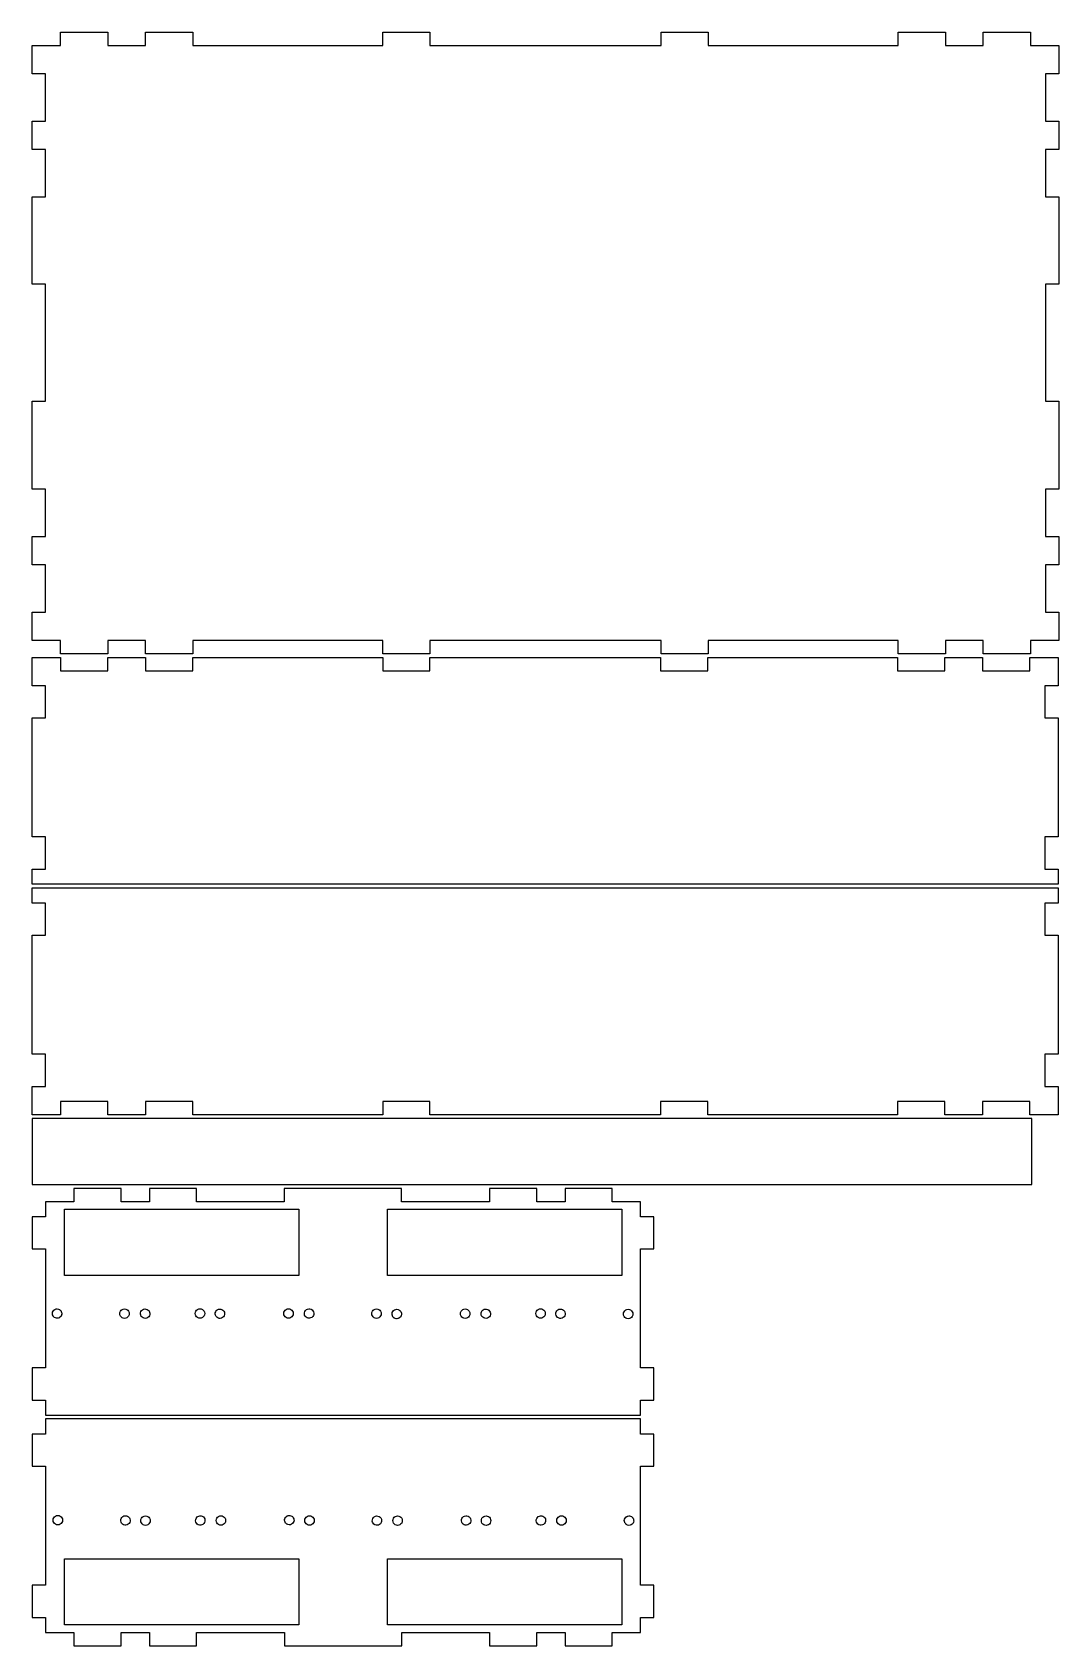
# Model space of a CAD drawing. Header units: metres. Extents: x 50 to 594, y 2499 to 3353.
import ezdxf

# ---------------------------------------------------------------- set-up
doc = ezdxf.new("R2010")
doc.units = ezdxf.units.M

msp = doc.modelspace()

# ---------------------------------------------------------------- linework, layer by layer
at = {"layer": 'Group#1'}
for p, q in [((61.01, 2674.89, -0.3), (61.13, 2675.53, -0.31)), ((61.04, 2674.57, -0.3), (61.01, 2674.89, -0.3)), ((61.07, 2674.24, -0.3), (61.04, 2674.57, -0.3)), ((61.17, 2673.98, -0.3), (61.04, 2674.57, -0.3)), ((61.17, 2673.98, -0.3), (61.07, 2674.24, -0.3)), ((61.13, 2675.53, -0.31), (61.4, 2676.12, -0.31)), ((61.18, 2673.93, -0.3), (61.17, 2673.98, -0.3)), ((61.21, 2673.88, -0.3), (61.18, 2673.93, -0.3)), ((61.3, 2673.63, -0.29), (61.21, 2673.88, -0.3)), ((61.43, 2673.44, -0.29), (61.21, 2673.88, -0.3)), ((61.43, 2673.44, -0.29), (61.3, 2673.63, -0.29)), ((61.4, 2676.12, -0.31), (61.82, 2676.62, -0.31)), ((61.48, 2673.35, -0.29), (61.43, 2673.44, -0.29)), ((61.56, 2673.27, -0.29), (61.48, 2673.35, -0.29)), ((61.67, 2673.1, -0.29), (61.56, 2673.27, -0.29)), ((61.81, 2672.99, -0.29), (61.67, 2673.1, -0.29)), ((61.82, 2676.62, -0.31), (62.35, 2677, -0.31)), ((62.06, 2672.77, -0.29), (61.91, 2672.87, -0.29)), ((62.17, 2672.68, -0.29), (62.06, 2672.77, -0.29)), ((62.69, 2672.44, -0.28), (62.17, 2672.68, -0.29)), ((62.35, 2677, -0.31), (62.96, 2677.22, -0.31)), ((62.96, 2677.22, -0.31), (63.61, 2677.28, -0.31)), ((63.61, 2677.28, -0.31), (64.25, 2677.17, -0.31)), ((64.66, 2672.58, -0.28), (64.05, 2672.36, -0.28)), ((64.25, 2677.17, -0.31), (64.65, 2676.98, -0.3)), ((64.66, 2672.58, -0.28), (64.36, 2672.42, -0.28)), ((64.65, 2676.98, -0.3), (65.02, 2676.74, -0.3)), ((64.65, 2676.98, -0.3), (64.84, 2676.9, -0.3)), ((65.19, 2672.96, -0.28), (64.66, 2672.58, -0.28)), ((64.84, 2676.9, -0.3), (65.02, 2676.74, -0.3)), ((65.19, 2672.96, -0.28), (64.94, 2672.72, -0.28)), ((65.02, 2676.74, -0.3), (65.14, 2676.67, -0.3)), ((65.61, 2673.46, -0.28), (65.19, 2672.96, -0.28)), ((65.22, 2676.58, -0.3), (65.34, 2676.48, -0.3)), ((65.34, 2676.48, -0.3), (65.44, 2676.34, -0.3)), ((65.61, 2673.46, -0.28), (65.43, 2673.16, -0.28)), ((65.44, 2676.34, -0.3), (65.57, 2676.19, -0.3)), ((65.88, 2674.05, -0.28), (65.61, 2673.46, -0.28)), ((65.66, 2676.03, -0.29), (65.71, 2675.95, -0.29)), ((65.71, 2675.95, -0.29), (65.75, 2675.84, -0.29)), ((65.75, 2675.84, -0.29), (65.94, 2675.28, -0.29)), ((65.75, 2675.84, -0.29), (65.87, 2675.61, -0.29)), ((65.88, 2674.05, -0.28), (65.78, 2673.7, -0.28)), ((66, 2674.69, -0.29), (65.88, 2674.05, -0.28)), ((65.94, 2675.28, -0.29), (66, 2674.69, -0.29)), ((65.94, 2675.28, -0.29), (66.01, 2674.97, -0.29)), ((66, 2674.69, -0.29), (65.98, 2674.32, -0.28)), ((96.73, 2674.73, -0.29), (96.81, 2675.37, -0.29)), ((96.81, 2674.08, -0.29), (96.73, 2674.73, -0.29)), ((96.81, 2675.37, -0.29), (97.06, 2675.98, -0.3)), ((97.06, 2673.48, -0.28), (96.81, 2674.08, -0.29)), ((97.06, 2675.98, -0.3), (97.46, 2676.49, -0.3)), ((97.46, 2672.96, -0.28), (97.06, 2673.48, -0.28)), ((97.46, 2676.49, -0.3), (97.98, 2676.89, -0.3)), ((97.98, 2672.56, -0.27), (97.46, 2672.96, -0.28)), ((97.98, 2676.89, -0.3), (98.58, 2677.14, -0.3)), ((98.58, 2672.31, -0.27), (97.98, 2672.56, -0.27)), ((98.58, 2677.14, -0.3), (99.23, 2677.23, -0.3)), ((99.23, 2677.23, -0.3), (99.88, 2677.14, -0.3)), ((99.88, 2677.14, -0.3), (100.48, 2676.89, -0.29)), ((100.48, 2672.56, -0.27), (99.88, 2672.31, -0.27)), ((100.48, 2676.89, -0.29), (101, 2676.49, -0.29)), ((101, 2672.96, -0.27), (100.48, 2672.56, -0.27)), ((101, 2676.49, -0.29), (101.39, 2675.98, -0.28)), ((101.39, 2673.48, -0.27), (101, 2672.96, -0.27)), ((101.39, 2675.98, -0.28), (101.64, 2675.37, -0.28)), ((101.64, 2674.08, -0.27), (101.39, 2673.48, -0.27)), ((101.64, 2675.37, -0.28), (101.73, 2674.73, -0.28)), ((101.73, 2674.73, -0.28), (101.64, 2674.08, -0.27)), ((107.65, 2674.52, -0.29), (107.68, 2675.17, -0.29)), ((107.78, 2673.89, -0.29), (107.65, 2674.52, -0.29)), ((107.68, 2675.17, -0.29), (107.88, 2675.79, -0.3)), ((108.08, 2673.31, -0.28), (107.78, 2673.89, -0.29)), ((107.88, 2675.79, -0.3), (108.23, 2676.34, -0.3)), ((108.52, 2672.83, -0.28), (108.08, 2673.31, -0.28)), ((108.23, 2676.34, -0.3), (108.71, 2676.77, -0.3)), ((109.06, 2672.47, -0.27), (108.52, 2672.83, -0.28)), ((108.71, 2676.77, -0.3), (109.29, 2677.07, -0.3)), ((109.29, 2677.07, -0.3), (109.93, 2677.21, -0.3)), ((109.93, 2677.21, -0.3), (110.58, 2677.18, -0.3)), ((110.58, 2677.18, -0.3), (111.19, 2676.98, -0.29)), ((111.55, 2672.68, -0.27), (110.97, 2672.38, -0.27)), ((111.19, 2676.98, -0.29), (111.74, 2676.62, -0.29)), ((112.03, 2673.11, -0.27), (111.55, 2672.68, -0.27)), ((111.74, 2676.62, -0.29), (112.18, 2676.14, -0.29)), ((112.38, 2673.66, -0.27), (112.03, 2673.11, -0.27)), ((112.18, 2676.14, -0.29), (112.47, 2675.56, -0.28)), ((112.58, 2674.28, -0.27), (112.38, 2673.66, -0.27)), ((112.47, 2675.56, -0.28), (112.61, 2674.93, -0.28)), ((112.61, 2674.93, -0.28), (112.58, 2674.28, -0.27)), ((136.66, 2674.81, -0.3), (136.74, 2675.45, -0.3)), ((136.74, 2674.16, -0.3), (136.66, 2674.81, -0.3)), ((136.74, 2675.45, -0.3), (136.99, 2676.06, -0.31)), ((136.99, 2673.56, -0.29), (136.74, 2674.16, -0.3)), ((136.99, 2676.06, -0.31), (137.39, 2676.57, -0.31)), ((137.39, 2673.04, -0.29), (136.99, 2673.56, -0.29)), ((137.39, 2676.57, -0.31), (137.91, 2676.97, -0.31)), ((137.91, 2672.64, -0.28), (137.39, 2673.04, -0.29)), ((137.91, 2676.97, -0.31), (138.51, 2677.22, -0.31)), ((138.51, 2672.39, -0.28), (137.91, 2672.64, -0.28)), ((138.51, 2677.22, -0.31), (139.16, 2677.31, -0.31)), ((139.16, 2677.31, -0.31), (139.81, 2677.22, -0.3)), ((139.81, 2677.22, -0.3), (140.41, 2676.97, -0.3)), ((140.41, 2672.64, -0.28), (139.81, 2672.39, -0.28)), ((140.41, 2676.97, -0.3), (140.93, 2676.57, -0.3)), ((140.93, 2673.04, -0.28), (140.41, 2672.64, -0.28)), ((140.93, 2676.57, -0.3), (141.32, 2676.06, -0.29)), ((141.32, 2673.56, -0.28), (140.93, 2673.04, -0.28)), ((141.32, 2676.06, -0.29), (141.57, 2675.45, -0.29)), ((141.57, 2674.16, -0.28), (141.32, 2673.56, -0.28)), ((141.57, 2675.45, -0.29), (141.66, 2674.81, -0.28)), ((141.66, 2674.81, -0.28), (141.57, 2674.16, -0.28)), ((147.23, 2674.5, -0.29), (147.26, 2675.15, -0.29)), ((147.37, 2673.86, -0.29), (147.23, 2674.5, -0.29)), ((147.26, 2675.15, -0.29), (147.46, 2675.77, -0.3)), ((147.67, 2673.28, -0.28), (147.37, 2673.86, -0.29)), ((147.46, 2675.77, -0.3), (147.81, 2676.31, -0.3)), ((148.1, 2672.8, -0.28), (147.67, 2673.28, -0.28)), ((147.81, 2676.31, -0.3), (148.3, 2676.75, -0.3)), ((148.65, 2672.45, -0.27), (148.1, 2672.8, -0.28)), ((148.3, 2676.75, -0.3), (148.87, 2677.05, -0.3)), ((148.87, 2677.05, -0.3), (149.51, 2677.18, -0.3)), ((149.51, 2677.18, -0.3), (150.16, 2677.15, -0.3)), ((150.16, 2677.15, -0.3), (150.78, 2676.95, -0.29)), ((151.13, 2672.65, -0.27), (150.55, 2672.36, -0.27)), ((150.78, 2676.95, -0.29), (151.32, 2676.6, -0.29)), ((151.61, 2673.09, -0.27), (151.13, 2672.65, -0.27)), ((151.32, 2676.6, -0.29), (151.76, 2676.12, -0.29)), ((151.96, 2673.64, -0.27), (151.61, 2673.09, -0.27)), ((151.76, 2676.12, -0.29), (152.06, 2675.54, -0.28)), ((152.16, 2674.25, -0.27), (151.96, 2673.64, -0.27)), ((152.06, 2675.54, -0.28), (152.2, 2674.9, -0.28)), ((152.2, 2674.9, -0.28), (152.16, 2674.25, -0.27)), ((230.11, 2674.75, -0.29), (230.19, 2675.39, -0.29)), ((230.19, 2674.1, -0.29), (230.11, 2674.75, -0.29)), ((230.19, 2675.39, -0.29), (230.44, 2676, -0.3)), ((230.44, 2673.5, -0.28), (230.19, 2674.1, -0.29)), ((230.44, 2676, -0.3), (230.84, 2676.51, -0.3)), ((230.84, 2672.98, -0.28), (230.44, 2673.5, -0.28)), ((230.84, 2676.51, -0.3), (231.36, 2676.91, -0.3)), ((231.36, 2672.58, -0.27), (230.84, 2672.98, -0.28)), ((231.36, 2676.91, -0.3), (231.96, 2677.16, -0.3)), ((231.96, 2672.33, -0.27), (231.36, 2672.58, -0.27)), ((231.96, 2677.16, -0.3), (232.61, 2677.25, -0.3)), ((232.61, 2677.25, -0.3), (233.25, 2677.16, -0.3)), ((233.25, 2677.16, -0.3), (233.86, 2676.91, -0.29)), ((233.86, 2672.58, -0.27), (233.25, 2672.33, -0.27)), ((233.86, 2676.91, -0.29), (234.38, 2676.51, -0.29)), ((234.38, 2672.98, -0.27), (233.86, 2672.58, -0.27)), ((234.38, 2676.51, -0.29), (234.77, 2676, -0.28)), ((234.77, 2673.5, -0.27), (234.38, 2672.98, -0.27)), ((234.77, 2676, -0.28), (235.02, 2675.39, -0.28)), ((235.02, 2674.1, -0.27), (234.77, 2673.5, -0.27)), ((235.02, 2675.39, -0.28), (235.11, 2674.75, -0.28)), ((235.11, 2674.75, -0.28), (235.02, 2674.1, -0.27)), ((240.83, 2674.63, 0.01), (240.94, 2675.27, 0)), ((240.86, 2674.3, 0.01), (240.83, 2674.63, 0.01)), ((240.98, 2673.71, 0.01), (240.86, 2674.3, 0.01)), ((240.88, 2673.98, 0.01), (240.86, 2674.3, 0.01)), ((240.98, 2673.71, 0.01), (240.88, 2673.98, 0.01)), ((240.94, 2675.27, 0), (241.21, 2675.86, 0)), ((240.99, 2673.67, 0.01), (240.98, 2673.71, 0.01)), ((241.02, 2673.62, 0.01), (240.99, 2673.67, 0.01)), ((241.24, 2673.18, 0.02), (241.02, 2673.62, 0.01)), ((241.11, 2673.37, 0.02), (241.02, 2673.62, 0.01)), ((241.24, 2673.18, 0.02), (241.11, 2673.37, 0.02)), ((241.21, 2675.86, 0), (241.63, 2676.36, 0)), ((241.29, 2673.09, 0.02), (241.24, 2673.18, 0.02)), ((241.37, 2673, 0.02), (241.29, 2673.09, 0.02)), ((241.48, 2672.84, 0.02), (241.37, 2673, 0.02)), ((241.62, 2672.72, 0.02), (241.48, 2672.84, 0.02)), ((241.63, 2676.36, 0), (242.16, 2676.73, 0)), ((241.88, 2672.51, 0.02), (241.73, 2672.61, 0.02)), ((242.16, 2676.73, 0), (242.77, 2676.96, 0)), ((242.77, 2676.96, 0), (243.42, 2677.02, 0)), ((243.42, 2677.02, 0), (244.06, 2676.91, 0.01)), ((244.06, 2676.91, 0.01), (244.46, 2676.72, 0.01)), ((244.46, 2676.72, 0.01), (244.65, 2676.63, 0.01)), ((244.46, 2676.72, 0.01), (244.83, 2676.48, 0.01)), ((245.01, 2672.69, 0.03), (244.47, 2672.32, 0.03)), ((244.65, 2676.63, 0.01), (244.83, 2676.48, 0.01)), ((245.01, 2672.69, 0.03), (244.75, 2672.46, 0.03)), ((244.83, 2676.48, 0.01), (244.95, 2676.4, 0.01)), ((245.42, 2673.19, 0.03), (245.01, 2672.69, 0.03)), ((245.03, 2676.31, 0.01), (245.15, 2676.22, 0.01)), ((245.15, 2676.22, 0.01), (245.25, 2676.07, 0.01)), ((245.42, 2673.19, 0.03), (245.24, 2672.89, 0.03)), ((245.25, 2676.07, 0.01), (245.39, 2675.92, 0.01)), ((245.7, 2673.78, 0.03), (245.42, 2673.19, 0.03)), ((245.47, 2675.76, 0.02), (245.52, 2675.68, 0.02)), ((245.52, 2675.68, 0.02), (245.56, 2675.58, 0.02)), ((245.56, 2675.58, 0.02), (245.75, 2675.02, 0.02)), ((245.56, 2675.58, 0.02), (245.68, 2675.34, 0.02)), ((245.7, 2673.78, 0.03), (245.59, 2673.44, 0.03)), ((245.81, 2674.43, 0.02), (245.7, 2673.78, 0.03)), ((245.75, 2675.02, 0.02), (245.81, 2674.43, 0.02)), ((245.75, 2675.02, 0.02), (245.82, 2674.71, 0.02)), ((245.81, 2674.43, 0.02), (245.79, 2674.06, 0.03)), ((277.01, 2674.71, 0.01), (277.1, 2675.35, 0.01)), ((277.1, 2674.06, 0.01), (277.01, 2674.71, 0.01)), ((277.1, 2675.35, 0.01), (277.35, 2675.96, 0)), ((277.35, 2673.46, 0.02), (277.1, 2674.06, 0.01)), ((277.35, 2675.96, 0), (277.74, 2676.47, 0)), ((277.74, 2672.94, 0.02), (277.35, 2673.46, 0.02)), ((277.74, 2676.47, 0), (278.26, 2676.87)), ((278.26, 2672.54, 0.03), (277.74, 2672.94, 0.02)), ((278.26, 2676.87), (278.87, 2677.12, 0)), ((278.87, 2677.12, 0), (279.51, 2677.21, 0)), ((279.51, 2677.21, 0), (280.16, 2677.12, 0)), ((280.16, 2677.12, 0), (280.76, 2676.87, 0.01)), ((280.76, 2676.87, 0.01), (281.28, 2676.47, 0.01)), ((281.28, 2672.94, 0.03), (280.76, 2672.54, 0.03)), ((281.28, 2676.47, 0.01), (281.68, 2675.96, 0.02)), ((281.68, 2673.46, 0.03), (281.28, 2672.94, 0.03)), ((281.68, 2675.96, 0.02), (281.93, 2675.35, 0.02)), ((281.93, 2674.06, 0.03), (281.68, 2673.46, 0.03)), ((281.93, 2675.35, 0.02), (282.01, 2674.71, 0.02)), ((282.01, 2674.71, 0.02), (281.93, 2674.06, 0.03)), ((287.93, 2674.5, 0.01), (287.96, 2675.15, 0.01)), ((288.07, 2673.87, 0.01), (287.93, 2674.5, 0.01)), ((287.96, 2675.15, 0.01), (288.16, 2675.77, 0)), ((288.36, 2673.29, 0.02), (288.07, 2673.87, 0.01)), ((288.16, 2675.77, 0), (288.51, 2676.32, 0)), ((288.8, 2672.81, 0.02), (288.36, 2673.29, 0.02)), ((288.51, 2676.32, 0), (289, 2676.75, 0)), ((289.35, 2672.46, 0.03), (288.8, 2672.81, 0.02)), ((289, 2676.75, 0), (289.57, 2677.05, 0)), ((289.57, 2677.05, 0), (290.21, 2677.19, 0)), ((290.21, 2677.19, 0), (290.86, 2677.16, 0)), ((290.86, 2677.16, 0), (291.48, 2676.96, 0.01)), ((291.83, 2672.66, 0.03), (291.25, 2672.36, 0.03)), ((291.48, 2676.96, 0.01), (292.02, 2676.61, 0.01)), ((292.31, 2673.1, 0.03), (291.83, 2672.66, 0.03)), ((292.02, 2676.61, 0.01), (292.46, 2676.12, 0.01)), ((292.66, 2673.64, 0.03), (292.31, 2673.1, 0.03)), ((292.46, 2676.12, 0.01), (292.76, 2675.55, 0.02)), ((292.86, 2674.26, 0.03), (292.66, 2673.64, 0.03)), ((292.76, 2675.55, 0.02), (292.89, 2674.91, 0.02)), ((292.89, 2674.91, 0.02), (292.86, 2674.26, 0.03)), ((316.94, 2674.79, 0), (317.03, 2675.43, 0)), ((317.03, 2674.14, 0), (316.94, 2674.79, 0)), ((317.03, 2675.43, 0), (317.28, 2676.04, -0.01)), ((317.28, 2673.54, 0.01), (317.03, 2674.14, 0)), ((317.28, 2676.04, -0.01), (317.67, 2676.55, -0.01)), ((317.67, 2673.02, 0.01), (317.28, 2673.54, 0.01)), ((317.67, 2676.55, -0.01), (318.19, 2676.95, -0.01)), ((318.19, 2672.62, 0.02), (317.67, 2673.02, 0.01)), ((318.19, 2676.95, -0.01), (318.8, 2677.2, -0.01)), ((318.8, 2672.37, 0.02), (318.19, 2672.62, 0.02)), ((318.8, 2677.2, -0.01), (319.44, 2677.29, -0.01)), ((319.44, 2677.29, -0.01), (320.09, 2677.2, 0)), ((320.09, 2677.2, 0), (320.69, 2676.95, 0)), ((320.69, 2672.62, 0.02), (320.09, 2672.37, 0.02)), ((320.69, 2676.95, 0), (321.21, 2676.55, 0)), ((321.21, 2673.02, 0.02), (320.69, 2672.62, 0.02)), ((321.21, 2676.55, 0), (321.61, 2676.04, 0.01)), ((321.61, 2673.54, 0.02), (321.21, 2673.02, 0.02)), ((321.61, 2676.04, 0.01), (321.86, 2675.43, 0.01)), ((321.86, 2674.14, 0.02), (321.61, 2673.54, 0.02)), ((321.86, 2675.43, 0.01), (321.94, 2674.79, 0.02)), ((321.94, 2674.79, 0.02), (321.86, 2674.14, 0.02)), ((327.51, 2674.48, 0.01), (327.55, 2675.13, 0.01)), ((327.65, 2673.84, 0.01), (327.51, 2674.48, 0.01)), ((327.55, 2675.13, 0.01), (327.75, 2675.75, 0)), ((327.95, 2673.26, 0.02), (327.65, 2673.84, 0.01)), ((327.75, 2675.75, 0), (328.1, 2676.29, 0)), ((328.39, 2672.78, 0.02), (327.95, 2673.26, 0.02)), ((328.1, 2676.29, 0), (328.58, 2676.73)), ((328.93, 2672.43, 0.03), (328.39, 2672.78, 0.02)), ((328.58, 2676.73), (329.16, 2677.03, 0)), ((329.16, 2677.03, 0), (329.79, 2677.16, 0)), ((329.79, 2677.16, 0), (330.44, 2677.13, 0)), ((330.44, 2677.13, 0), (331.06, 2676.93, 0.01)), ((331.41, 2672.63, 0.03), (330.84, 2672.34, 0.03)), ((331.06, 2676.93, 0.01), (331.61, 2676.58, 0.01)), ((331.9, 2673.07, 0.03), (331.41, 2672.63, 0.03)), ((331.61, 2676.58, 0.01), (332.04, 2676.1, 0.01)), ((332.25, 2673.62, 0.03), (331.9, 2673.07, 0.03)), ((332.04, 2676.1, 0.01), (332.34, 2675.52, 0.02)), ((332.45, 2674.24, 0.03), (332.25, 2673.62, 0.03)), ((332.34, 2675.52, 0.02), (332.48, 2674.88, 0.02)), ((332.48, 2674.88, 0.02), (332.45, 2674.24, 0.03)), ((363.32, 2674.53, 0.01), (363.4, 2675.17, 0.01)), ((363.4, 2673.88, 0.01), (363.32, 2674.53, 0.01)), ((363.4, 2675.17, 0.01), (363.65, 2675.78, 0)), ((363.65, 2673.28, 0.02), (363.4, 2673.88, 0.01)), ((363.65, 2675.78, 0), (364.05, 2676.29, 0)), ((364.05, 2672.76, 0.02), (363.65, 2673.28, 0.02)), ((364.05, 2676.29, 0), (364.57, 2676.69)), ((364.57, 2672.36, 0.03), (364.05, 2672.76, 0.02)), ((364.57, 2676.69), (365.17, 2676.94, 0)), ((365.17, 2676.94, 0), (365.82, 2677.03, 0)), ((365.82, 2677.03, 0), (366.46, 2676.94, 0)), ((366.46, 2676.94, 0), (367.07, 2676.69, 0.01)), ((367.07, 2676.69, 0.01), (367.58, 2676.29, 0.01)), ((367.58, 2672.76, 0.03), (367.07, 2672.36, 0.03)), ((367.58, 2676.29, 0.01), (367.98, 2675.78, 0.02)), ((367.98, 2673.28, 0.03), (367.58, 2672.76, 0.03)), ((367.98, 2675.78, 0.02), (368.23, 2675.17, 0.02)), ((368.23, 2673.88, 0.03), (367.98, 2673.28, 0.03)), ((368.23, 2675.17, 0.02), (368.32, 2674.53, 0.02)), ((368.32, 2674.53, 0.02), (368.23, 2673.88, 0.03)), ((62.69, 2672.44, -0.28), (62.46, 2672.52, -0.28)), ((63.38, 2672.3, -0.28), (62.69, 2672.44, -0.28)), ((63.38, 2672.3, -0.28), (63.08, 2672.32, -0.28)), ((64.05, 2672.36, -0.28), (63.38, 2672.3, -0.28)), ((64.05, 2672.36, -0.28), (63.73, 2672.29, -0.28)), ((99.23, 2672.23, -0.27), (98.58, 2672.31, -0.27)), ((99.88, 2672.31, -0.27), (99.23, 2672.23, -0.27)), ((109.68, 2672.28, -0.27), (109.06, 2672.47, -0.27)), ((110.33, 2672.24, -0.27), (109.68, 2672.28, -0.27)), ((110.97, 2672.38, -0.27), (110.33, 2672.24, -0.27)), ((139.16, 2672.31, -0.28), (138.51, 2672.39, -0.28)), ((139.81, 2672.39, -0.28), (139.16, 2672.31, -0.28)), ((149.27, 2672.25, -0.27), (148.65, 2672.45, -0.27)), ((149.92, 2672.22, -0.27), (149.27, 2672.25, -0.27)), ((150.55, 2672.36, -0.27), (149.92, 2672.22, -0.27)), ((232.61, 2672.25, -0.27), (231.96, 2672.33, -0.27)), ((233.25, 2672.33, -0.27), (232.61, 2672.25, -0.27)), ((241.98, 2672.42, 0.02), (241.88, 2672.51, 0.02)), ((242.5, 2672.18, 0.03), (241.98, 2672.42, 0.02)), ((242.5, 2672.18, 0.03), (242.27, 2672.25, 0.03)), ((243.19, 2672.04, 0.03), (242.5, 2672.18, 0.03)), ((243.19, 2672.04, 0.03), (242.89, 2672.06, 0.03)), ((243.86, 2672.09, 0.03), (243.19, 2672.04, 0.03)), ((243.86, 2672.09, 0.03), (243.54, 2672.02, 0.03)), ((244.47, 2672.32, 0.03), (243.86, 2672.09, 0.03)), ((244.47, 2672.32, 0.03), (244.18, 2672.16, 0.03)), ((278.87, 2672.29, 0.03), (278.26, 2672.54, 0.03)), ((279.51, 2672.21, 0.03), (278.87, 2672.29, 0.03)), ((280.16, 2672.29, 0.03), (279.51, 2672.21, 0.03)), ((280.76, 2672.54, 0.03), (280.16, 2672.29, 0.03)), ((289.97, 2672.26, 0.03), (289.35, 2672.46, 0.03)), ((290.62, 2672.22, 0.03), (289.97, 2672.26, 0.03)), ((291.25, 2672.36, 0.03), (290.62, 2672.22, 0.03)), ((319.44, 2672.29, 0.02), (318.8, 2672.37, 0.02)), ((320.09, 2672.37, 0.02), (319.44, 2672.29, 0.02)), ((329.55, 2672.23, 0.03), (328.93, 2672.43, 0.03)), ((330.2, 2672.2, 0.03), (329.55, 2672.23, 0.03)), ((330.84, 2672.34, 0.03), (330.2, 2672.2, 0.03)), ((365.17, 2672.11, 0.03), (364.57, 2672.36, 0.03)), ((365.82, 2672.03, 0.03), (365.17, 2672.11, 0.03)), ((366.46, 2672.11, 0.03), (365.82, 2672.03, 0.03)), ((367.07, 2672.36, 0.03), (366.46, 2672.11, 0.03))]:
    msp.add_line(p, q, dxfattribs=at)
for points in [[(245.78, 2740.99, 0), (183.77, 2740.99, 0), (183.77, 2733.99, 0), (137.39, 2733.99, 0), (137.39, 2740.99, 0), (112.39, 2740.99, 0), (112.39, 2733.99, 0), (97.39, 2733.99, 0), (97.39, 2740.99, 0), (72.39, 2740.99, 0), (72.39, 2733.99, 0), (57.39, 2733.99, 0), (57.39, 2725.99, 0), (50.39, 2725.99, 0), (50.39, 2708.99, 0), (57.39, 2708.99, 0), (57.39, 2645.99, 0), (50.39, 2645.99, 0), (50.39, 2628.99, 0), (57.39, 2628.99, 0), (57.39, 2620.99, 0), (372.36, 2620.99, 0), (372.36, 2628.99, 0), (379.36, 2628.99, 0), (379.36, 2645.99, 0), (372.36, 2645.99, 0), (372.36, 2708.99, 0), (379.36, 2708.99, 0), (379.36, 2725.99, 0), (372.36, 2725.99, 0), (372.36, 2733.99, 0), (357.36, 2733.99, 0), (357.36, 2740.99, 0), (332.36, 2740.99, 0), (332.36, 2733.99, 0), (317.36, 2733.99, 0), (317.36, 2740.99, 0), (292.36, 2740.99, 0), (292.36, 2733.99, 0), (245.78, 2733.99, 0), (245.78, 2740.99, 0)], [(67.39, 2729.99, 0), (191.39, 2729.99, 0), (191.39, 2694.99, 0), (67.39, 2694.99, 0), (67.39, 2729.99, 0)], [(362.36, 2694.99, 0), (238.36, 2694.99, 0), (238.36, 2729.99, 0), (362.36, 2729.99, 0), (362.36, 2694.99, 0)], [(187.77, 2676.56, -0.3), (188.17, 2676.04, -0.29), (188.42, 2675.44, -0.29), (188.5, 2674.79, -0.29), (188.42, 2674.14, -0.28), (188.17, 2673.54, -0.28), (187.77, 2673.02, -0.28), (187.25, 2672.62, -0.28), (186.65, 2672.37, -0.28), (186, 2672.29, -0.28), (185.36, 2672.37, -0.28), (184.75, 2672.62, -0.28), (184.24, 2673.02, -0.29), (183.84, 2673.54, -0.29), (183.59, 2674.14, -0.3), (183.51, 2674.79, -0.3), (183.59, 2675.44, -0.3), (183.84, 2676.04, -0.31), (184.24, 2676.56, -0.31), (184.75, 2676.95, -0.31), (185.36, 2677.2, -0.31), (186, 2677.29, -0.31), (186.65, 2677.2, -0.31), (187.25, 2676.95, -0.3), (187.77, 2676.56, -0.3)], [(195.84, 2672.54, -0.28), (195.29, 2672.89, -0.29), (194.86, 2673.37, -0.29), (194.56, 2673.95, -0.3), (194.42, 2674.59, -0.3), (194.45, 2675.24, -0.3), (194.65, 2675.85, -0.31), (195.01, 2676.4, -0.31), (195.49, 2676.84, -0.31), (196.07, 2677.13, -0.31), (196.7, 2677.27, -0.31), (197.35, 2677.24, -0.31), (197.97, 2677.04, -0.3), (198.52, 2676.69, -0.3), (198.95, 2676.21, -0.3), (199.25, 2675.63, -0.29), (199.39, 2674.99, -0.29), (199.35, 2674.34, -0.28), (199.16, 2673.72, -0.28), (198.8, 2673.18, -0.28), (198.32, 2672.74, -0.28), (197.74, 2672.44, -0.28), (197.11, 2672.31, -0.28), (196.46, 2672.34, -0.28), (195.84, 2672.54, -0.28)]]:
    msp.add_polyline3d(points, dxfattribs=at)
at = {"layer": 'Group#17'}
msp.add_polyline3d([(65.39, 3352.84, 0), (90.39, 3352.84, 0), (90.39, 3345.84, 0), (110.39, 3345.84, 0), (110.39, 3352.84, 0), (135.39, 3352.84, 0), (135.39, 3345.84, 0), (235.89, 3345.84, 0), (235.89, 3352.84, 0), (260.89, 3352.84, 0), (260.89, 3345.84, 0), (383.19, 3345.84, 0), (383.19, 3352.84, 0), (408.19, 3352.84, 0), (408.19, 3345.84, 0), (508.69, 3345.84, 0), (508.69, 3352.84, 0), (533.69, 3352.84, 0), (533.69, 3345.84, 0), (553.69, 3345.84, 0), (553.69, 3352.84, 0), (578.69, 3352.84, 0), (578.69, 3345.84, 0), (593.69, 3345.84, 0), (593.69, 3330.84, 0), (586.69, 3330.84, 0), (586.69, 3305.84, 0), (593.69, 3305.84, 0), (593.69, 3290.84, 0), (586.69, 3290.84, 0), (586.69, 3265.84, 0), (593.69, 3265.84, 0), (593.69, 3219.46, 0), (586.69, 3219.46, 0), (586.69, 3157.58, 0), (593.69, 3157.58, 0), (593.69, 3110.99, 0), (586.69, 3110.99, 0), (586.69, 3085.99, 0), (593.69, 3085.99, 0), (593.69, 3070.99, 0), (586.69, 3070.99, 0), (586.69, 3045.99, 0), (593.69, 3045.99, 0), (593.69, 3030.99, 0), (578.69, 3030.99, 0), (578.69, 3023.99, 0), (553.69, 3023.99, 0), (553.69, 3030.99, 0), (533.69, 3030.99, 0), (533.69, 3023.99, 0), (508.69, 3023.99, 0), (508.69, 3030.99, 0), (408.19, 3030.99, 0), (408.19, 3023.99, 0), (383.19, 3023.99, 0), (383.19, 3030.99, 0), (260.89, 3030.99, 0), (260.89, 3023.99, 0), (235.89, 3023.99, 0), (235.89, 3030.99, 0), (135.39, 3030.99, 0), (135.39, 3023.99, 0), (110.39, 3023.99, 0), (110.39, 3030.99, 0), (90.39, 3030.99, 0), (90.39, 3023.99, 0), (65.39, 3023.99, 0), (65.39, 3030.99, 0), (50.39, 3030.99, 0), (50.39, 3045.99, 0), (57.39, 3045.99, 0), (57.39, 3070.99, 0), (50.39, 3070.99, 0), (50.39, 3085.99, 0), (57.39, 3085.99, 0), (57.39, 3110.99, 0), (50.39, 3110.99, 0), (50.39, 3157.58, 0), (57.39, 3157.58, 0), (57.39, 3219.46, 0), (50.39, 3219.46, 0), (50.39, 3265.84, 0), (57.39, 3265.84, 0), (57.39, 3290.84, 0), (50.39, 3290.84, 0), (50.39, 3305.84, 0), (57.39, 3305.84, 0), (57.39, 3330.84, 0), (50.39, 3330.84, 0), (50.39, 3345.84, 0), (65.39, 3345.84, 0), (65.39, 3352.84, 0)], dxfattribs=at)
at = {"layer": 'Group#25'}
for p, q in [((61.43, 2565.46, 0.02), (61.51, 2566.11, 0.03)), ((61.51, 2564.81, 0.02), (61.43, 2565.46, 0.02)), ((61.51, 2566.11, 0.03), (61.76, 2566.71, 0.03)), ((61.76, 2564.21, 0.02), (61.51, 2564.81, 0.02)), ((61.76, 2566.71, 0.03), (62.16, 2567.23, 0.03)), ((62.16, 2563.69, 0.01), (61.76, 2564.21, 0.02)), ((62.16, 2567.23, 0.03), (62.68, 2567.62, 0.03)), ((62.68, 2563.29, 0.01), (62.16, 2563.69, 0.01)), ((62.68, 2567.62, 0.03), (63.28, 2567.87, 0.03)), ((63.28, 2563.04, 0), (62.68, 2563.29, 0.01)), ((63.28, 2567.87, 0.03), (63.93, 2567.96, 0.03)), ((63.93, 2562.96, 0), (63.28, 2563.04, 0)), ((63.93, 2567.96, 0.03), (64.58, 2567.87, 0.03)), ((64.58, 2563.04, 0), (63.93, 2562.96, 0)), ((64.58, 2567.87, 0.03), (65.18, 2567.62, 0.03)), ((65.18, 2563.29), (64.58, 2563.04, 0)), ((65.18, 2567.62, 0.03), (65.7, 2567.23, 0.02)), ((65.7, 2563.69, 0), (65.18, 2563.29)), ((65.7, 2567.23, 0.02), (66.09, 2566.71, 0.02)), ((66.09, 2564.21, 0), (65.7, 2563.69, 0)), ((66.09, 2566.71, 0.02), (66.34, 2566.11, 0.01)), ((66.34, 2564.81, 0.01), (66.09, 2564.21, 0)), ((66.34, 2566.11, 0.01), (66.43, 2565.46, 0.01)), ((66.43, 2565.46, 0.01), (66.34, 2564.81, 0.01)), ((97.27, 2565.1, 0.02), (97.3, 2565.75, 0.03)), ((97.4, 2564.46, 0.02), (97.27, 2565.1, 0.02)), ((97.3, 2565.75, 0.03), (97.5, 2566.37, 0.03)), ((97.7, 2563.89, 0.01), (97.4, 2564.46, 0.02)), ((97.5, 2566.37, 0.03), (97.85, 2566.91, 0.03)), ((98.14, 2563.4, 0.01), (97.7, 2563.89, 0.01)), ((97.85, 2566.91, 0.03), (98.33, 2567.35, 0.03)), ((98.68, 2563.05, 0.01), (98.14, 2563.4, 0.01)), ((98.33, 2567.35, 0.03), (98.91, 2567.65, 0.03)), ((99.3, 2562.85, 0), (98.68, 2563.05, 0.01)), ((98.91, 2567.65, 0.03), (99.55, 2567.78, 0.03)), ((99.95, 2562.82, 0), (99.3, 2562.85, 0)), ((99.55, 2567.78, 0.03), (100.19, 2567.75, 0.03)), ((100.59, 2562.96, 0), (99.95, 2562.82, 0)), ((100.19, 2567.75, 0.03), (100.81, 2567.55, 0.03)), ((101.17, 2563.26), (100.59, 2562.96, 0)), ((100.81, 2567.55, 0.03), (101.36, 2567.2, 0.02)), ((101.65, 2563.69, 0), (101.17, 2563.26)), ((101.36, 2567.2, 0.02), (101.8, 2566.72, 0.02)), ((102, 2564.24, 0), (101.65, 2563.69, 0)), ((101.8, 2566.72, 0.02), (102.09, 2566.14, 0.01)), ((102.2, 2564.86, 0.01), (102, 2564.24, 0)), ((102.09, 2566.14, 0.01), (102.23, 2565.51, 0.01)), ((102.23, 2565.51, 0.01), (102.2, 2564.86, 0.01)), ((107.8, 2565.2, 0.02), (107.89, 2565.84, 0.02)), ((107.89, 2564.55, 0.01), (107.8, 2565.2, 0.02)), ((107.89, 2565.84, 0.02), (108.14, 2566.45, 0.02)), ((108.14, 2563.95, 0.01), (107.89, 2564.55, 0.01)), ((108.14, 2566.45, 0.02), (108.53, 2566.97, 0.02)), ((108.53, 2563.43, 0), (108.14, 2563.95, 0.01)), ((108.53, 2566.97, 0.02), (109.05, 2567.36, 0.02)), ((109.05, 2563.03, 0), (108.53, 2563.43, 0)), ((109.05, 2567.36, 0.02), (109.66, 2567.61, 0.02)), ((109.66, 2562.78, 0), (109.05, 2563.03, 0)), ((109.66, 2567.61, 0.02), (110.3, 2567.7, 0.02)), ((110.3, 2562.7, -0.01), (109.66, 2562.78, 0)), ((110.3, 2567.7, 0.02), (110.95, 2567.61, 0.02)), ((110.95, 2562.78, -0.01), (110.3, 2562.7, -0.01)), ((110.95, 2567.61, 0.02), (111.55, 2567.36, 0.02)), ((111.55, 2563.03, -0.01), (110.95, 2562.78, -0.01)), ((111.55, 2567.36, 0.02), (112.07, 2566.97, 0.01)), ((112.07, 2563.43, -0.01), (111.55, 2563.03, -0.01)), ((112.07, 2566.97, 0.01), (112.47, 2566.45, 0.01)), ((112.47, 2563.95, -0.01), (112.07, 2563.43, -0.01)), ((112.47, 2566.45, 0.01), (112.72, 2565.84, 0)), ((112.72, 2564.55, 0), (112.47, 2563.95, -0.01)), ((112.72, 2565.84, 0), (112.8, 2565.2, 0)), ((112.8, 2565.2, 0), (112.72, 2564.55, 0)), ((136.85, 2565.07, 0.02), (136.88, 2565.72, 0.03)), ((136.99, 2564.44, 0.02), (136.85, 2565.07, 0.02)), ((136.88, 2565.72, 0.03), (137.08, 2566.34, 0.03)), ((137.28, 2563.86, 0.01), (136.99, 2564.44, 0.02)), ((137.08, 2566.34, 0.03), (137.43, 2566.89, 0.03)), ((137.72, 2563.38, 0.01), (137.28, 2563.86, 0.01)), ((137.43, 2566.89, 0.03), (137.92, 2567.33, 0.03)), ((138.27, 2563.03, 0.01), (137.72, 2563.38, 0.01)), ((137.92, 2567.33, 0.03), (138.49, 2567.62, 0.03)), ((138.89, 2562.83, 0), (138.27, 2563.03, 0.01)), ((138.49, 2567.62, 0.03), (139.13, 2567.76, 0.03)), ((139.54, 2562.8, 0), (138.89, 2562.83, 0)), ((139.13, 2567.76, 0.03), (139.78, 2567.73, 0.03)), ((140.17, 2562.93, 0), (139.54, 2562.8, 0)), ((139.78, 2567.73, 0.03), (140.4, 2567.53, 0.03)), ((140.75, 2563.23, 0), (140.17, 2562.93, 0)), ((140.4, 2567.53, 0.03), (140.94, 2567.18, 0.02)), ((141.23, 2563.67, 0), (140.75, 2563.23, 0)), ((140.94, 2567.18, 0.02), (141.38, 2566.69, 0.02)), ((141.58, 2564.21, 0), (141.23, 2563.67, 0)), ((141.38, 2566.69, 0.02), (141.68, 2566.12, 0.01)), ((141.78, 2564.83, 0.01), (141.58, 2564.21, 0)), ((141.68, 2566.12, 0.01), (141.81, 2565.48, 0.01)), ((141.81, 2565.48, 0.01), (141.78, 2564.83, 0.01)), ((147.73, 2565.28, 0.02), (147.82, 2565.92, 0.03)), ((147.82, 2564.63, 0.02), (147.73, 2565.28, 0.02)), ((147.82, 2565.92, 0.03), (148.07, 2566.53, 0.03)), ((148.07, 2564.03, 0.02), (147.82, 2564.63, 0.02)), ((148.07, 2566.53, 0.03), (148.47, 2567.05, 0.03)), ((148.47, 2563.51, 0.01), (148.07, 2564.03, 0.02)), ((148.47, 2567.05, 0.03), (148.98, 2567.44, 0.03)), ((148.98, 2563.11, 0.01), (148.47, 2563.51, 0.01)), ((148.98, 2567.44, 0.03), (149.59, 2567.69, 0.03)), ((149.59, 2562.86, 0), (148.98, 2563.11, 0.01)), ((149.59, 2567.69, 0.03), (150.23, 2567.78, 0.03)), ((150.23, 2562.78, 0), (149.59, 2562.86, 0)), ((150.23, 2567.78, 0.03), (150.88, 2567.69, 0.03)), ((150.88, 2562.86, 0), (150.23, 2562.78, 0)), ((150.88, 2567.69, 0.03), (151.48, 2567.44, 0.03)), ((151.48, 2563.11), (150.88, 2562.86, 0)), ((151.48, 2567.44, 0.03), (152, 2567.05, 0.02)), ((152, 2563.51, 0), (151.48, 2563.11)), ((152, 2567.05, 0.02), (152.4, 2566.53, 0.02)), ((152.4, 2564.03, 0), (152, 2563.51, 0)), ((152.4, 2566.53, 0.02), (152.65, 2565.92, 0.01)), ((152.65, 2564.63, 0.01), (152.4, 2564.03, 0)), ((152.65, 2565.92, 0.01), (152.73, 2565.28, 0.01)), ((152.73, 2565.28, 0.01), (152.65, 2564.63, 0.01)), ((183.99, 2564.96, 0.02), (183.93, 2565.28, 0.02)), ((183.94, 2565.56, 0.02), (184.05, 2566.2, 0.03)), ((183.94, 2565.56, 0.02), (183.96, 2565.93, 0.03)), ((183.99, 2564.96, 0.02), (183.94, 2565.56, 0.02)), ((184.18, 2564.4, 0.02), (183.99, 2564.96, 0.02)), ((184.05, 2566.2, 0.03), (184.32, 2566.79, 0.03)), ((184.05, 2566.2, 0.03), (184.16, 2566.54, 0.03)), ((184.18, 2564.4, 0.02), (184.06, 2564.64, 0.02)), ((184.22, 2564.3, 0.02), (184.18, 2564.4, 0.02)), ((184.28, 2564.22, 0.02), (184.22, 2564.3, 0.02)), ((184.32, 2566.79, 0.03), (184.74, 2567.29, 0.03)), ((184.32, 2566.79, 0.03), (184.51, 2567.09, 0.03)), ((184.5, 2563.91, 0.01), (184.36, 2564.06, 0.01)), ((184.6, 2563.77, 0.01), (184.5, 2563.91, 0.01)), ((184.71, 2563.67, 0.01), (184.6, 2563.77, 0.01)), ((184.74, 2567.29, 0.03), (185.27, 2567.66, 0.03)), ((184.74, 2567.29, 0.03), (184.99, 2567.53, 0.03)), ((184.92, 2563.5, 0.01), (184.8, 2563.58, 0.01)), ((185.28, 2563.27, 0.01), (184.92, 2563.5, 0.01)), ((185.1, 2563.35, 0.01), (184.92, 2563.5, 0.01)), ((185.28, 2563.27, 0.01), (185.1, 2563.35, 0.01)), ((185.27, 2567.66, 0.03), (185.88, 2567.89, 0.03)), ((185.27, 2567.66, 0.03), (185.57, 2567.82, 0.03)), ((185.69, 2563.08, 0.01), (185.28, 2563.27, 0.01)), ((186.33, 2562.97, 0), (185.69, 2563.08, 0.01)), ((185.88, 2567.89, 0.03), (186.2, 2567.96, 0.03)), ((185.88, 2567.89, 0.03), (186.56, 2567.94, 0.03)), ((186.98, 2563.03, 0), (186.33, 2562.97, 0)), ((186.56, 2567.94, 0.03), (187.24, 2567.8, 0.03)), ((186.56, 2567.94, 0.03), (186.85, 2567.93, 0.03)), ((187.59, 2563.25, 0), (186.98, 2563.03, 0)), ((187.24, 2567.8, 0.03), (187.76, 2567.56, 0.02)), ((187.24, 2567.8, 0.03), (187.47, 2567.73, 0.03)), ((188.12, 2563.63, 0), (187.59, 2563.25, 0)), ((187.76, 2567.56, 0.02), (187.87, 2567.47, 0.02)), ((187.87, 2567.47, 0.02), (188.02, 2567.38, 0.02)), ((188.12, 2567.26, 0.02), (188.26, 2567.15, 0.02)), ((188.54, 2564.13, 0), (188.12, 2563.63, 0)), ((188.26, 2567.15, 0.02), (188.38, 2566.98, 0.02)), ((188.38, 2566.98, 0.02), (188.46, 2566.9, 0.02)), ((188.46, 2566.9, 0.02), (188.5, 2566.81, 0.02)), ((188.5, 2566.81, 0.02), (188.64, 2566.62, 0.02)), ((188.5, 2566.81, 0.02), (188.73, 2566.37, 0.01)), ((188.81, 2564.72, 0), (188.54, 2564.13, 0)), ((188.64, 2566.62, 0.02), (188.73, 2566.37, 0.01)), ((188.73, 2566.37, 0.01), (188.75, 2566.32, 0.01)), ((188.75, 2566.32, 0.01), (188.76, 2566.27, 0.01)), ((188.76, 2566.27, 0.01), (188.86, 2566.01, 0.01)), ((188.76, 2566.27, 0.01), (188.89, 2565.68, 0.01)), ((188.92, 2565.36, 0.01), (188.81, 2564.72, 0)), ((188.86, 2566.01, 0.01), (188.89, 2565.68, 0.01)), ((188.89, 2565.68, 0.01), (188.92, 2565.36, 0.01)), ((194.64, 2565.24, -0.28), (194.72, 2565.89, -0.27)), ((194.72, 2564.59, -0.28), (194.64, 2565.24, -0.28)), ((194.72, 2565.89, -0.27), (194.97, 2566.49, -0.27)), ((194.97, 2563.99, -0.28), (194.72, 2564.59, -0.28)), ((194.97, 2566.49, -0.27), (195.37, 2567.01, -0.27)), ((195.37, 2563.47, -0.29), (194.97, 2563.99, -0.28)), ((195.37, 2567.01, -0.27), (195.89, 2567.4, -0.27)), ((195.89, 2563.07, -0.29), (195.37, 2563.47, -0.29)), ((195.89, 2567.4, -0.27), (196.49, 2567.65, -0.27)), ((196.49, 2562.82, -0.3), (195.89, 2563.07, -0.29)), ((196.49, 2567.65, -0.27), (197.14, 2567.74, -0.27)), ((197.14, 2562.74, -0.3), (196.49, 2562.82, -0.3)), ((197.14, 2567.74, -0.27), (197.78, 2567.65, -0.27)), ((197.78, 2562.82, -0.3), (197.14, 2562.74, -0.3)), ((197.78, 2567.65, -0.27), (198.39, 2567.4, -0.27)), ((198.39, 2563.07, -0.3), (197.78, 2562.82, -0.3)), ((198.39, 2567.4, -0.27), (198.91, 2567.01, -0.28)), ((198.91, 2563.47, -0.3), (198.39, 2563.07, -0.3)), ((198.91, 2567.01, -0.28), (199.3, 2566.49, -0.28)), ((199.3, 2563.99, -0.3), (198.91, 2563.47, -0.3)), ((199.3, 2566.49, -0.28), (199.55, 2565.89, -0.29)), ((199.55, 2564.59, -0.29), (199.3, 2563.99, -0.3)), ((199.55, 2565.89, -0.29), (199.64, 2565.24, -0.29)), ((199.64, 2565.24, -0.29), (199.55, 2564.59, -0.29)), ((277.55, 2565.08, -0.28), (277.58, 2565.73, -0.27)), ((277.69, 2564.45, -0.28), (277.55, 2565.08, -0.28)), ((277.58, 2565.73, -0.27), (277.78, 2566.35, -0.27)), ((277.98, 2563.87, -0.29), (277.69, 2564.45, -0.28)), ((277.78, 2566.35, -0.27), (278.13, 2566.9, -0.27)), ((278.42, 2563.39, -0.29), (277.98, 2563.87, -0.29)), ((278.13, 2566.9, -0.27), (278.61, 2567.33, -0.27)), ((278.97, 2563.03, -0.29), (278.42, 2563.39, -0.29)), ((278.61, 2567.33, -0.27), (279.19, 2567.63, -0.27)), ((279.59, 2562.83, -0.3), (278.97, 2563.03, -0.29)), ((279.19, 2567.63, -0.27), (279.83, 2567.77, -0.27)), ((280.23, 2562.8, -0.3), (279.59, 2562.83, -0.3)), ((279.83, 2567.77, -0.27), (280.48, 2567.73, -0.27)), ((280.87, 2562.94, -0.3), (280.23, 2562.8, -0.3)), ((280.48, 2567.73, -0.27), (281.1, 2567.53, -0.27)), ((281.45, 2563.24, -0.3), (280.87, 2562.94, -0.3)), ((281.1, 2567.53, -0.27), (281.64, 2567.18, -0.28)), ((281.93, 2563.67, -0.3), (281.45, 2563.24, -0.3)), ((281.64, 2567.18, -0.28), (282.08, 2566.7, -0.28)), ((282.28, 2564.22, -0.3), (281.93, 2563.67, -0.3)), ((282.08, 2566.7, -0.28), (282.38, 2566.12, -0.29)), ((282.48, 2564.84, -0.29), (282.28, 2564.22, -0.3)), ((282.38, 2566.12, -0.29), (282.51, 2565.49, -0.29)), ((282.51, 2565.49, -0.29), (282.48, 2564.84, -0.29)), ((288.09, 2565.18, -0.28), (288.17, 2565.83, -0.28)), ((288.17, 2564.53, -0.29), (288.09, 2565.18, -0.28)), ((288.17, 2565.83, -0.28), (288.42, 2566.43, -0.28)), ((288.42, 2563.93, -0.29), (288.17, 2564.53, -0.29)), ((288.42, 2566.43, -0.28), (288.82, 2566.95, -0.28)), ((288.82, 2563.41, -0.3), (288.42, 2563.93, -0.29)), ((288.82, 2566.95, -0.28), (289.34, 2567.34, -0.28)), ((289.34, 2563.01, -0.3), (288.82, 2563.41, -0.3)), ((289.34, 2567.34, -0.28), (289.94, 2567.59, -0.28)), ((289.94, 2562.76, -0.3), (289.34, 2563.01, -0.3)), ((289.94, 2567.59, -0.28), (290.59, 2567.68, -0.28)), ((290.59, 2562.68, -0.31), (289.94, 2562.76, -0.3)), ((290.59, 2567.68, -0.28), (291.23, 2567.59, -0.28)), ((291.23, 2562.76, -0.31), (290.59, 2562.68, -0.31)), ((291.23, 2567.59, -0.28), (291.84, 2567.34, -0.28)), ((291.84, 2563.01, -0.31), (291.23, 2562.76, -0.31)), ((291.84, 2567.34, -0.28), (292.35, 2566.95, -0.29)), ((292.35, 2563.41, -0.31), (291.84, 2563.01, -0.31)), ((292.35, 2566.95, -0.29), (292.75, 2566.43, -0.29)), ((292.75, 2563.93, -0.31), (292.35, 2563.41, -0.31)), ((292.75, 2566.43, -0.29), (293, 2565.83, -0.3)), ((293, 2564.53, -0.3), (292.75, 2563.93, -0.31)), ((293, 2565.83, -0.3), (293.09, 2565.18, -0.3)), ((293.09, 2565.18, -0.3), (293, 2564.53, -0.3)), ((317.13, 2565.06, -0.28), (317.17, 2565.7, -0.27)), ((317.27, 2564.42, -0.28), (317.13, 2565.06, -0.28)), ((317.17, 2565.7, -0.27), (317.37, 2566.32, -0.27)), ((317.57, 2563.84, -0.29), (317.27, 2564.42, -0.28)), ((317.37, 2566.32, -0.27), (317.72, 2566.87, -0.27)), ((318, 2563.36, -0.29), (317.57, 2563.84, -0.29)), ((317.72, 2566.87, -0.27), (318.2, 2567.31, -0.27)), ((318.55, 2563.01, -0.29), (318, 2563.36, -0.29)), ((318.2, 2567.31, -0.27), (318.78, 2567.6, -0.27)), ((319.17, 2562.81, -0.3), (318.55, 2563.01, -0.29)), ((318.78, 2567.6, -0.27), (319.41, 2567.74, -0.27)), ((319.82, 2562.78, -0.3), (319.17, 2562.81, -0.3)), ((319.41, 2567.74, -0.27), (320.06, 2567.71, -0.27)), ((320.45, 2562.91, -0.3), (319.82, 2562.78, -0.3)), ((320.06, 2567.71, -0.27), (320.68, 2567.51, -0.27)), ((321.03, 2563.21, -0.3), (320.45, 2562.91, -0.3)), ((320.68, 2567.51, -0.27), (321.23, 2567.16, -0.28)), ((321.51, 2563.65, -0.3), (321.03, 2563.21, -0.3)), ((321.23, 2567.16, -0.28), (321.66, 2566.68, -0.28)), ((321.87, 2564.19, -0.3), (321.51, 2563.65, -0.3)), ((321.66, 2566.68, -0.28), (321.96, 2566.1, -0.29)), ((322.07, 2564.81, -0.29), (321.87, 2564.19, -0.3)), ((321.96, 2566.1, -0.29), (322.1, 2565.46, -0.29)), ((322.1, 2565.46, -0.29), (322.07, 2564.81, -0.29)), ((328.02, 2565.26, -0.28), (328.1, 2565.91, -0.27)), ((328.1, 2564.61, -0.28), (328.02, 2565.26, -0.28)), ((328.1, 2565.91, -0.27), (328.35, 2566.51, -0.27)), ((328.35, 2564.01, -0.28), (328.1, 2564.61, -0.28)), ((328.35, 2566.51, -0.27), (328.75, 2567.03, -0.27)), ((328.75, 2563.49, -0.29), (328.35, 2564.01, -0.28)), ((328.75, 2567.03, -0.27), (329.27, 2567.42, -0.27)), ((329.27, 2563.09, -0.29), (328.75, 2563.49, -0.29)), ((329.27, 2567.42, -0.27), (329.87, 2567.67, -0.27)), ((329.87, 2562.84, -0.3), (329.27, 2563.09, -0.29)), ((329.87, 2567.67, -0.27), (330.52, 2567.76, -0.27)), ((330.52, 2562.76, -0.3), (329.87, 2562.84, -0.3)), ((330.52, 2567.76, -0.27), (331.16, 2567.67, -0.27)), ((331.16, 2562.84, -0.3), (330.52, 2562.76, -0.3)), ((331.16, 2567.67, -0.27), (331.77, 2567.42, -0.27)), ((331.77, 2563.09, -0.3), (331.16, 2562.84, -0.3)), ((331.77, 2567.42, -0.27), (332.28, 2567.03, -0.28)), ((332.28, 2563.49, -0.3), (331.77, 2563.09, -0.3)), ((332.28, 2567.03, -0.28), (332.68, 2566.51, -0.28)), ((332.68, 2564.01, -0.3), (332.28, 2563.49, -0.3)), ((332.68, 2566.51, -0.28), (332.93, 2565.91, -0.29)), ((332.93, 2564.61, -0.29), (332.68, 2564.01, -0.3)), ((332.93, 2565.91, -0.29), (333.02, 2565.26, -0.29)), ((333.02, 2565.26, -0.29), (332.93, 2564.61, -0.29)), ((363.8, 2564.7, -0.29), (363.74, 2565.01, -0.29)), ((363.75, 2565.29, -0.29), (363.86, 2565.94, -0.28)), ((363.75, 2565.29, -0.29), (363.77, 2565.66, -0.28)), ((363.8, 2564.7, -0.29), (363.75, 2565.29, -0.29)), ((364, 2564.14, -0.29), (363.8, 2564.7, -0.29)), ((363.86, 2565.94, -0.28), (364.13, 2566.53, -0.28)), ((363.86, 2565.94, -0.28), (363.97, 2566.28, -0.28)), ((364, 2564.14, -0.29), (363.87, 2564.38, -0.29)), ((364.03, 2564.04, -0.29), (364, 2564.14, -0.29)), ((364.09, 2563.96, -0.29), (364.03, 2564.04, -0.29)), ((364.13, 2566.53, -0.28), (364.55, 2567.03, -0.28)), ((364.13, 2566.53, -0.28), (364.32, 2566.83, -0.28)), ((364.31, 2563.65, -0.3), (364.17, 2563.8, -0.3)), ((364.41, 2563.5, -0.3), (364.31, 2563.65, -0.3)), ((364.52, 2563.41, -0.3), (364.41, 2563.5, -0.3)), ((364.55, 2567.03, -0.28), (365.08, 2567.4, -0.28)), ((364.55, 2567.03, -0.28), (364.8, 2567.26, -0.28)), ((364.73, 2563.24, -0.3), (364.61, 2563.32, -0.3)), ((364.91, 2563.09, -0.3), (364.73, 2563.24, -0.3)), ((365.1, 2563, -0.3), (364.73, 2563.24, -0.3)), ((365.1, 2563, -0.3), (364.91, 2563.09, -0.3)), ((365.08, 2567.4, -0.28), (365.69, 2567.63, -0.28)), ((365.08, 2567.4, -0.28), (365.38, 2567.56, -0.28)), ((365.5, 2562.82, -0.31), (365.1, 2563, -0.3)), ((366.14, 2562.7, -0.31), (365.5, 2562.82, -0.31)), ((365.69, 2567.63, -0.28), (366.02, 2567.7, -0.28)), ((365.69, 2567.63, -0.28), (366.37, 2567.68, -0.28)), ((366.79, 2562.76, -0.31), (366.14, 2562.7, -0.31)), ((366.37, 2567.68, -0.28), (367.06, 2567.54, -0.28)), ((366.37, 2567.68, -0.28), (366.67, 2567.67, -0.28)), ((367.4, 2562.99, -0.31), (366.79, 2562.76, -0.31)), ((367.06, 2567.54, -0.28), (367.57, 2567.3, -0.29)), ((367.06, 2567.54, -0.28), (367.28, 2567.47, -0.28)), ((367.93, 2563.36, -0.31), (367.4, 2562.99, -0.31)), ((367.57, 2567.3, -0.29), (367.68, 2567.21, -0.29)), ((367.68, 2567.21, -0.29), (367.83, 2567.11, -0.29)), ((367.93, 2567, -0.29), (368.07, 2566.88, -0.29)), ((368.35, 2563.86, -0.31), (367.93, 2563.36, -0.31)), ((368.07, 2566.88, -0.29), (368.19, 2566.72, -0.29)), ((368.19, 2566.72, -0.29), (368.27, 2566.63, -0.29)), ((368.27, 2566.63, -0.29), (368.31, 2566.54, -0.29)), ((368.31, 2566.54, -0.29), (368.54, 2566.1, -0.3)), ((368.31, 2566.54, -0.29), (368.45, 2566.35, -0.29)), ((368.62, 2564.45, -0.31), (368.35, 2563.86, -0.31)), ((368.45, 2566.35, -0.29), (368.54, 2566.1, -0.3)), ((368.54, 2566.1, -0.3), (368.56, 2566.05, -0.3)), ((368.56, 2566.05, -0.3), (368.57, 2566.01, -0.3)), ((368.57, 2566.01, -0.3), (368.7, 2565.42, -0.3)), ((368.57, 2566.01, -0.3), (368.67, 2565.74, -0.3)), ((368.73, 2565.09, -0.3), (368.62, 2564.45, -0.31)), ((368.67, 2565.74, -0.3), (368.7, 2565.42, -0.3)), ((368.7, 2565.42, -0.3), (368.73, 2565.09, -0.3))]:
    msp.add_line(p, q, dxfattribs=at)
for points in [[(183.97, 2498.99, 0), (245.98, 2498.99, 0), (245.98, 2505.99, 0), (292.36, 2505.99, 0), (292.36, 2498.99, 0), (317.36, 2498.99, 0), (317.36, 2505.99, 0), (332.36, 2505.99, 0), (332.36, 2498.99, 0), (357.36, 2498.99, 0), (357.36, 2505.99, 0), (372.36, 2505.99, 0), (372.36, 2513.99, 0), (379.36, 2513.99, 0), (379.36, 2530.99, 0), (372.36, 2530.99, 0), (372.36, 2593.99, 0), (379.36, 2593.99, 0), (379.36, 2610.99, 0), (372.36, 2610.99, 0), (372.36, 2618.99, 0), (57.39, 2618.99, 0), (57.39, 2610.99, 0), (50.39, 2610.99, 0), (50.39, 2593.99, 0), (57.39, 2593.99, 0), (57.39, 2530.99, 0), (50.39, 2530.99, 0), (50.39, 2513.99, 0), (57.39, 2513.99, 0), (57.39, 2505.99, 0), (72.39, 2505.99, 0), (72.39, 2498.99, 0), (97.39, 2498.99, 0), (97.39, 2505.99, 0), (112.39, 2505.99, 0), (112.39, 2498.99, 0), (137.39, 2498.99, 0), (137.39, 2505.99, 0), (183.97, 2505.99, 0), (183.97, 2498.99, 0)], [(233.91, 2567.45, -0.28), (234.45, 2567.09, -0.29), (234.89, 2566.61, -0.29), (235.19, 2566.03, -0.3), (235.32, 2565.4, -0.3), (235.29, 2564.75, -0.3), (235.09, 2564.13, -0.31), (234.74, 2563.58, -0.31), (234.26, 2563.15, -0.31), (233.68, 2562.85, -0.31), (233.04, 2562.71, -0.31), (232.39, 2562.74, -0.31), (231.78, 2562.94, -0.3), (231.23, 2563.3, -0.3), (230.79, 2563.78, -0.3), (230.5, 2564.36, -0.29), (230.36, 2564.99, -0.29), (230.39, 2565.64, -0.28), (230.59, 2566.26, -0.28), (230.94, 2566.81, -0.28), (231.42, 2567.24, -0.28), (232, 2567.54, -0.28), (232.64, 2567.68, -0.28), (233.29, 2567.64, -0.28), (233.91, 2567.45, -0.28)], [(241.97, 2563.43, -0.3), (241.58, 2563.94, -0.29), (241.33, 2564.55, -0.29), (241.24, 2565.19, -0.29), (241.33, 2565.84, -0.28), (241.58, 2566.44, -0.28), (241.97, 2566.96, -0.28), (242.49, 2567.36, -0.28), (243.09, 2567.61, -0.28), (243.74, 2567.69, -0.28), (244.39, 2567.61, -0.28), (244.99, 2567.36, -0.28), (245.51, 2566.96, -0.29), (245.91, 2566.44, -0.29), (246.16, 2565.84, -0.3), (246.24, 2565.19, -0.3), (246.16, 2564.55, -0.3), (245.91, 2563.94, -0.31), (245.51, 2563.43, -0.31), (244.99, 2563.03, -0.31), (244.39, 2562.78, -0.31), (243.74, 2562.69, -0.31), (243.09, 2562.78, -0.31), (242.49, 2563.03, -0.3), (241.97, 2563.43, -0.3)], [(67.39, 2544.99, 0), (191.39, 2544.99, 0), (191.39, 2509.99, 0), (67.39, 2509.99, 0), (67.39, 2544.99, 0)], [(362.36, 2509.99, 0), (238.36, 2509.99, 0), (238.36, 2544.99, 0), (362.36, 2544.99, 0), (362.36, 2509.99, 0)]]:
    msp.add_polyline3d(points, dxfattribs=at)
at = {"layer": 'Group#29'}
msp.add_polyline3d([(50.39, 2777.99, 0), (50.39, 2742.99, 0), (579.39, 2742.99, 0), (579.39, 2777.99, 0), (50.39, 2777.99, 0)], dxfattribs=at)
at = {"layer": 'Group#4'}
for points in [[(260.89, 3021.99, 0), (382.89, 3021.99, 0), (382.89, 3014.99, 0), (407.89, 3014.99, 0), (407.89, 3021.99, 0), (508.39, 3021.99, 0), (508.39, 3014.99, 0), (533.39, 3014.99, 0), (533.39, 3021.99, 0), (553.39, 3021.99, 0), (553.39, 3014.99, 0), (578.39, 3014.99, 0), (578.39, 3021.99, 0), (593.39, 3021.99, 0), (593.39, 3006.99, 0), (586.39, 3006.99, 0), (586.39, 2989.99, 0), (593.39, 2989.99, 0), (593.39, 2926.99, 0), (586.39, 2926.99, 0), (586.39, 2909.99, 0), (593.39, 2909.99, 0), (593.39, 2901.99, 0), (50.39, 2901.99, 0), (50.39, 2909.99, 0), (57.39, 2909.99, 0), (57.39, 2926.99, 0), (50.39, 2926.99, 0), (50.39, 2989.99, 0), (57.39, 2989.99, 0), (57.39, 3006.99, 0), (50.39, 3006.99, 0), (50.39, 3021.99, 0), (65.39, 3021.99, 0), (65.39, 3014.99, 0), (90.39, 3014.99, 0), (90.39, 3021.99, 0), (110.39, 3021.99, 0), (110.39, 3014.99, 0), (135.39, 3014.99, 0), (135.39, 3021.99, 0), (235.89, 3021.99, 0), (235.89, 3014.99, 0), (260.89, 3014.99, 0), (260.89, 3021.99, 0)], [(382.89, 2779.99, 0), (260.89, 2779.99, 0), (260.89, 2786.99, 0), (235.89, 2786.99, 0), (235.89, 2779.99, 0), (135.39, 2779.99, 0), (135.39, 2786.99, 0), (110.39, 2786.99, 0), (110.39, 2779.99, 0), (90.39, 2779.99, 0), (90.39, 2786.99, 0), (65.39, 2786.99, 0), (65.39, 2779.99, 0), (50.39, 2779.99, 0), (50.39, 2794.99, 0), (57.39, 2794.99, 0), (57.39, 2811.99, 0), (50.39, 2811.99, 0), (50.39, 2874.99, 0), (57.39, 2874.99, 0), (57.39, 2891.99, 0), (50.39, 2891.99, 0), (50.39, 2899.99, 0), (593.39, 2899.99, 0), (593.39, 2891.99, 0), (586.39, 2891.99, 0), (586.39, 2874.99, 0), (593.39, 2874.99, 0), (593.39, 2811.99, 0), (586.39, 2811.99, 0), (586.39, 2794.99, 0), (593.39, 2794.99, 0), (593.39, 2779.99, 0), (578.39, 2779.99, 0), (578.39, 2786.99, 0), (553.39, 2786.99, 0), (553.39, 2779.99, 0), (533.39, 2779.99, 0), (533.39, 2786.99, 0), (508.39, 2786.99, 0), (508.39, 2779.99, 0), (407.89, 2779.99, 0), (407.89, 2786.99, 0), (382.89, 2786.99, 0), (382.89, 2779.99, 0)]]:
    msp.add_polyline3d(points, dxfattribs=at)

doc.saveas('drawing.dxf')
